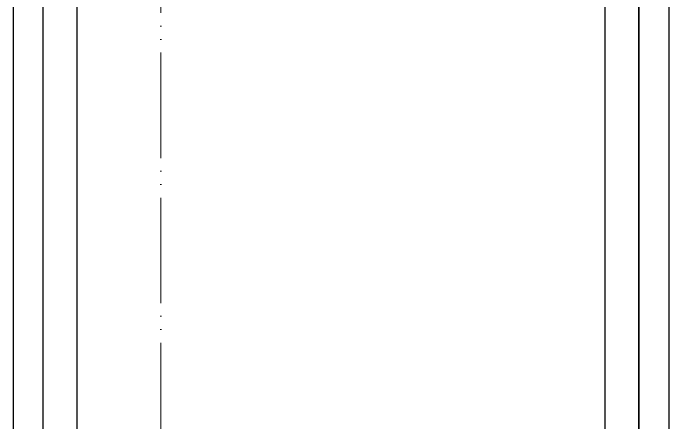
# Model space of a CAD drawing. Header units: millimetres. Extents: x 163705 to 1616509, y 81827 to 302547.
# Drawn here: x 254392 to 255883, y 153526 to 154458 of the extents above; entities that cross this region are included whole.
import ezdxf

# ---------------------------------------------------------------- set-up
doc = ezdxf.new("R2010")
doc.units = ezdxf.units.MM
doc.header["$LTSCALE"] = 10
doc.linetypes.add('ACAD_ISO05W100', pattern=[33, 24, -3, 0, -3, 0, -3])
doc.layers.add('1-双点线', color=8, linetype='ACAD_ISO05W100', lineweight=0)
doc.layers.add('1-建筑轮廓', color=7, linetype='Continuous', lineweight=20)

# ---------------------------------------------------------------- blocks, each defined once
blk = doc.blocks.new('G$C5C029050')
at = {"layer": '1-双点线'}
blk.add_line((73018.6, 77039.4), (73018.6, 45039.4), dxfattribs=at)
blk = doc.blocks.new('G$C5344DCDD')
at = {"lineweight": 35}
blk.add_line((-6574.1, 2014.1), (1554.7, 2014.1), dxfattribs=at)
for points in [[(-7097.6, 2082.1), (3578.8, 2082.1), (3578.8, 2014.1), (-7097.6, 2014.1)], [(-6548.1, 1936.6), (3571.9, 1936.6), (3571.9, 736.6), (-6548.1, 736.6)], [(-7097.6, 591.1), (3578.8, 591.1), (3578.8, 659.1), (-7097.6, 659.1)]]:
    blk.add_lwpolyline(points, close=True)
blk = doc.blocks.new('A$C790c3438')
at = {"rotation": 270}
blk.add_blockref('G$C5344DCDD', (8656.9, 9202.3), dxfattribs=at)

msp = doc.modelspace()

# ---------------------------------------------------------------- block references
msp.add_blockref('A$C790c3438', (245144.313, 139006.156))
at = {"layer": '1-建筑轮廓'}
msp.add_blockref('G$C5C029050', (181709.24, 95820.209), dxfattribs=at)

doc.saveas('drawing.dxf')
